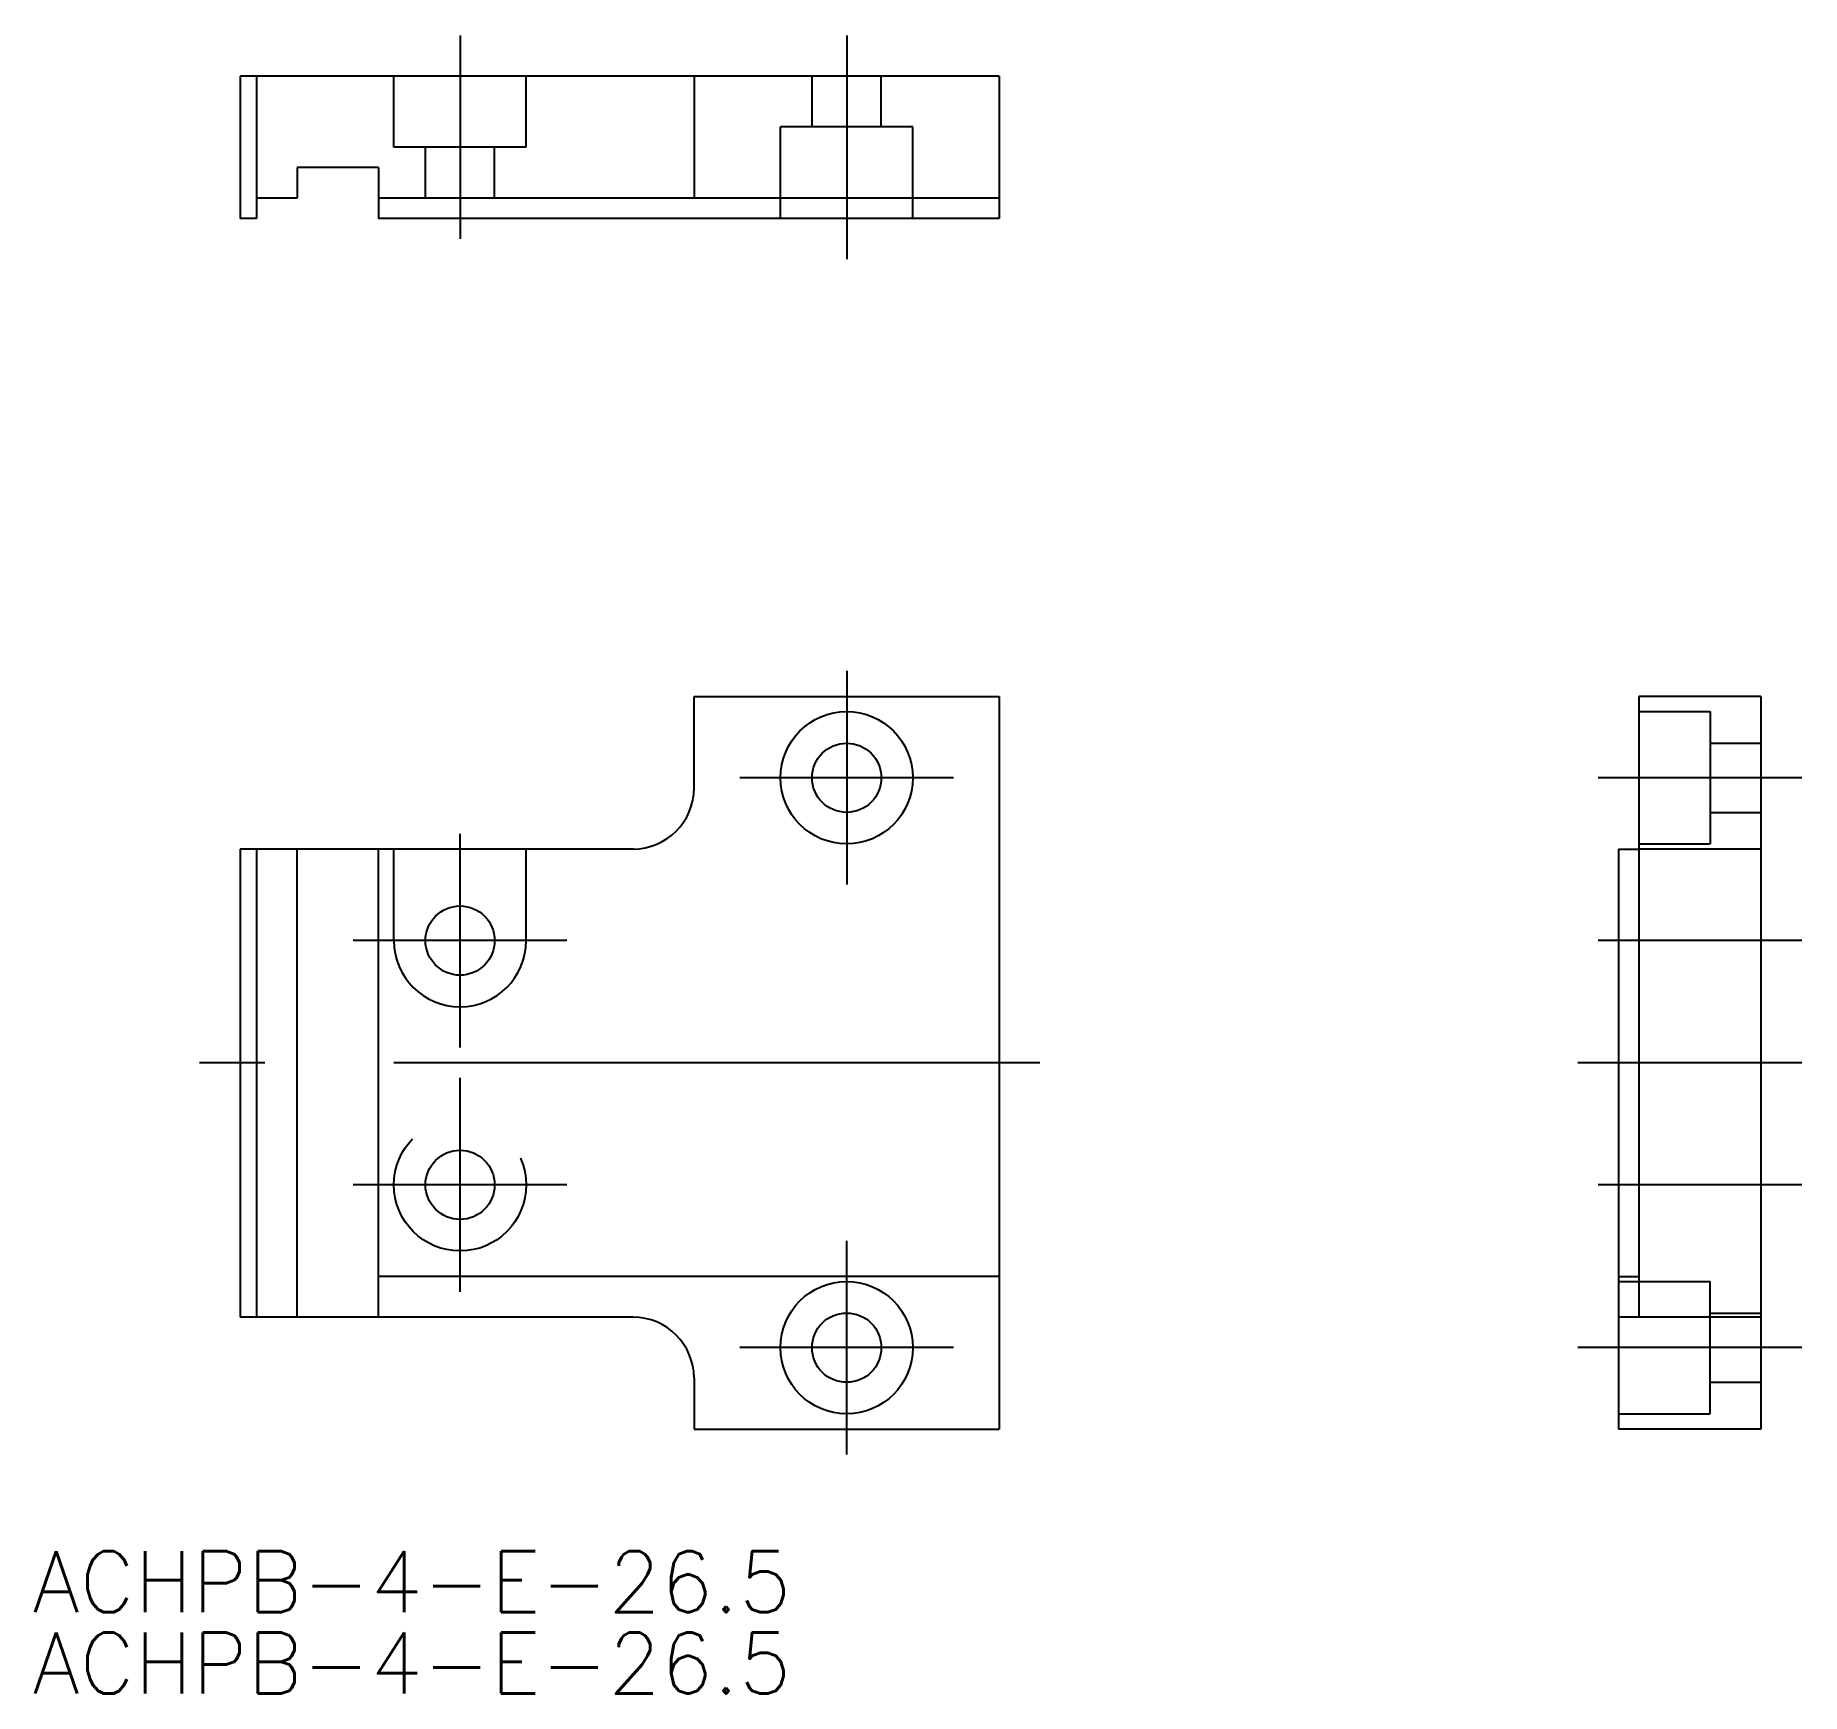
# Model space of a CAD drawing. Extents: x -10.1 to 76.7, y -31 to 50.5.
import ezdxf

# ---------------------------------------------------------------- set-up
doc = ezdxf.new("R2010")
doc.units = 0
doc.linetypes.add('CENTER', pattern=[50.8, 31.75, -6.35, 6.35, -6.35])
doc.linetypes.add('DASHED', pattern=[19.05, 12.7, -6.35])
doc.layers.get('0').update_dxf_attribs({"linetype": 'CONTINUOUS'})
doc.layers.add('CENTER', color=1, linetype='CENTER')
doc.styles.get("Standard").update_dxf_attribs({"font": 'txt.shx', "height": 3, "bigfont": 'bigfont.shx'})

# ---------------------------------------------------------------- blocks, each defined once
blk = doc.blocks.new('*U2')
at = {"color": 7, "linetype": 'CONTINUOUS'}
blk.add_text('ACHPB-4-E-26.5', height=3, dxfattribs=at).set_placement((-10.2, -27))
blk = doc.blocks.new('*U3')
at = {"color": 7, "linetype": 'CONTINUOUS'}
blk.add_text('ACHPB-4-E-26.5', height=3, dxfattribs=at).set_placement((-10.2, -31))

msp = doc.modelspace()

# ---------------------------------------------------------------- linework, layer by layer
at = {"color": 7, "linetype": 'CONTINUOUS'}
for p, q in [((0, 48.477), (0, 41.477)), ((37.3, 48.477), (0, 48.477)), ((0.8, 48.477), (0.8, 41.477)), ((7.55, 44.977), (7.55, 48.477)), ((14.05, 44.977), (14.05, 48.477)), ((22.3, 48.477), (22.3, 42.477)), ((37.3, 48.477), (37.3, 41.477)), ((14.05, 44.977), (7.55, 44.977)), ((2.8, 43.977), (2.8, 42.477)), ((6.8, 43.977), (2.8, 43.977)), ((6.8, 43.977), (6.8, 41.477)), ((2.8, 42.477), (0.8, 42.477)), ((37.3, 42.477), (6.8, 42.477)), ((0.8, 41.477), (0, 41.477)), ((37.3, 41.477), (6.8, 41.477)), ((22.3, 13.5), (22.3, 18)), ((22.3, 18), (37.3, 18)), ((37.3, 18), (37.3, -18)), ((74.731, 18), (68.731, 18)), ((68.731, 18), (68.731, -10.5)), ((74.731, 18), (74.731, -18)), ((0, 10.5), (0, -12.5)), ((19.3, 10.5), (0, 10.5)), ((0.8, 10.5), (0.8, -12.5)), ((2.8, -12.5), (2.8, 10.5)), ((6.8, -12.5), (6.8, 10.5)), ((67.731, 10.5), (67.731, -18)), ((67.731, 10.5), (68.731, 10.5)), ((37.3, -10.5), (6.8, -10.5)), ((67.731, -10.5), (68.731, -10.5)), ((19.3, -12.5), (0, -12.5)), ((22.3, -15.5), (22.3, -18)), ((22.3, -18), (37.3, -18)), ((74.731, -18), (67.731, -18))]:
    msp.add_line(p, q, dxfattribs=at)
at = {"color": 3, "linetype": 'DASHED'}
for p, q in [((28.1, 45.977), (28.1, 48.477)), ((31.5, 45.977), (31.5, 48.477)), ((33.05, 45.977), (26.55, 45.977)), ((26.55, 41.477), (26.55, 45.977)), ((33.05, 41.477), (33.05, 45.977)), ((9.1, 42.477), (9.1, 44.977)), ((12.5, 42.477), (12.5, 44.977)), ((68.731, 17.25), (72.231, 17.25)), ((72.231, 17.25), (72.231, 10.75)), ((72.231, 15.7), (74.731, 15.7)), ((72.231, 12.3), (74.731, 12.3)), ((7.55, 6), (7.55, 10.5)), ((14.05, 6), (14.05, 10.5)), ((68.731, 10.75), (72.231, 10.75)), ((74.731, 10.5), (68.731, 10.5)), ((67.731, -10.75), (72.231, -10.75)), ((68.731, -10.5), (68.731, -12.5)), ((72.231, -17.25), (72.231, -10.75)), ((74.731, -12.5), (67.731, -12.5)), ((72.231, -12.3), (74.731, -12.3)), ((72.231, -15.7), (74.731, -15.7)), ((67.731, -17.25), (72.231, -17.25))]:
    msp.add_line(p, q, dxfattribs=at)
at = {"color": 7, "linetype": 'CONTINUOUS'}
for centre, radius in [((29.8, 14), 3.25), ((29.8, 14), 1.7), ((10.8, 6), 1.7), ((10.8, -6), 1.7), ((29.8, -14), 3.25), ((29.8, -14), 1.7)]:
    msp.add_circle(centre, radius, dxfattribs=at)
at = {"color": 3, "linetype": 'DASHED'}
msp.add_circle((10.8, -6), 3.25, dxfattribs=at)
at = {"color": 7, "linetype": 'CONTINUOUS'}
for centre, start, end in [((19.3, 13.5), 270, 0), ((19.3, -15.5), 0, 90)]:
    msp.add_arc(centre, 3, start, end, dxfattribs=at)
at = {"color": 3, "linetype": 'DASHED'}
msp.add_arc((10.8, 6), 3.25, 180, 0, dxfattribs=at)
at = {"layer": 'CENTER', "color": 1, "linetype": 'CENTER'}
for p, q in [((10.8, 50.477), (10.8, 40.477)), ((29.8, 50.477), (29.8, 39.477)), ((29.8, 19.25), (29.8, 8.75)), ((35.05, 14), (24.55, 14)), ((76.731, 14), (66.731, 14)), ((10.8, 0.75), (10.8, 11.25)), ((16.05, 6), (5.55, 6)), ((76.731, 6), (66.731, 6)), ((39.3, 0), (-2, 0)), ((76.731, 0), (65.731, 0)), ((10.8, -11.25), (10.8, -0.75)), ((16.05, -6), (5.55, -6)), ((76.731, -6), (66.731, -6)), ((29.8, -19.25), (29.8, -8.75)), ((35.05, -14), (24.55, -14)), ((76.731, -14), (65.731, -14))]:
    msp.add_line(p, q, dxfattribs=at)

# ---------------------------------------------------------------- block references
at = {"color": 7, "linetype": 'CONTINUOUS'}
for name in ['*U2', '*U3']:
    msp.add_blockref(name, (0, 0), dxfattribs=at)

doc.saveas('drawing.dxf')
